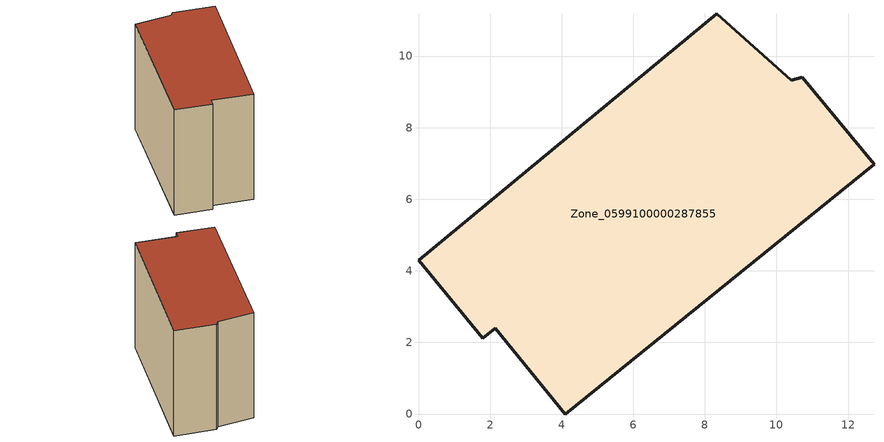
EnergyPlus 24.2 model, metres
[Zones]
Zone_0599100000287855
 floor ground (C_G): 2.14,2.4 1.79,2.11 0,4.29 8.33,11.18 10.42,9.33 10.73,9.41 12.73,6.98 4.1,0 z0
 wall outside (C_F): 8.33,11.18 0,4.29 1.79,2.11 2.14,2.4 4.1,0 12.73,6.98 10.73,9.41 10.42,9.33 8.33,11.18 z0:9.06
 roof outside (C_R): 12.73,6.98 10.73,9.41 10.42,9.33 8.33,11.18 0,4.29 1.79,2.11 2.14,2.4 4.1,0 z9.06
[BUILDING]
Pand.0599100000287855: North Axis=0; Terrain=City; Loads Convergence Tolerance Value=0.04; Temperature Convergence Tolerance Value=0.4; Solar Distribution=FullExterior; Maximum Number of Warmup Days=25; Minimum Number of Warmup Days=1
[Site:Location]
Rotterdam.The.Hague.AP_ZH_NLD Design_Conditions: Latitude=51.96; Longitude=4.45; Time Zone=1; Elevation=-4.5
[SITE:GROUNDTEMPERATURE:BUILDINGSURFACE]
18, 18, 18, 18, 18, 18, 18, 18, 18, 18, 18, 18
[MATERIAL] Thermal Absorptance=0.9; Solar Absorptance=0.7; Visible Absorptance=0.7
Name | Roughness | Thickness | Conductivity | Density | Specific Heat
G.TI.1946 | MediumSmooth | 0.15 | 1 | 540 | 1210
F.TI.1946 | Rough | 0.3 | 0.857143 | 1920 | 840
R.TI.1946 | MediumRough | 0.2 | 0.1 | 1500 | 1000
[CONSTRUCTION]
C_G: G.TI.1946
C_F: F.TI.1946
C_R: R.TI.1946
[ZONE]
Zone_0599100000287855: Type=1; Multiplier=1; Ceiling Height=Autocalculate; Volume=Autocalculate; Floor Area=autocalculate; Part of Total Floor Area=Yes
[ZONEINFILTRATION:DESIGNFLOWRATE]
Infil_Zone_0599100000287855: Zone or ZoneList or Space or SpaceList=Zone_0599100000287855; Schedule=AlwaysOn; Design Flow Rate Calculation Method=Flow/Area; Flow Rate per Floor Area=0.003; Constant Term Coefficient=1; Temperature Term Coefficient=0; Velocity Term Coefficient=0; Velocity Squared Term Coefficient=0
[HVACTEMPLATE:ZONE:IDEALLOADSAIRSYSTEM]
Zone_0599100000287855: Maximum Heating Supply Air Temperature=50; Minimum Cooling Supply Air Temperature=13; Maximum Heating Supply Air Humidity Ratio=0.0156; Minimum Cooling Supply Air Humidity Ratio=0.0077; Heating Limit=NoLimit; Cooling Limit=NoLimit; Dehumidification Control Type=ConstantSensibleHeatRatio; Cooling Sensible Heat Ratio=0.7; Dehumidification Setpoint=60; Humidification Control Type=None; Humidification Setpoint=30; Outdoor Air Method=None; Outdoor Air Flow Rate per Person=0.00944; Outdoor Air Flow Rate per Zone Floor Area=0; Outdoor Air Flow Rate per Zone=0; Demand Controlled Ventilation Type=None; Outdoor Air Economizer Type=NoEconomizer; Heat Recovery Type=None; Sensible Heat Recovery Effectiveness=0.7; Latent Heat Recovery Effectiveness=0.65
[ZONECONTROL:THERMOSTAT]
ThermostatControl_Zone_0599100000287855: Zone or ZoneList=Zone_0599100000287855; Control Type Schedule=DualSetpointControlType; Control 1=Thermostat_Zone_0599100000287855; Temperature Difference Between Cutout And Setpoint=0
[THERMOSTATSETPOINT:DUALSETPOINT]
Thermostat_Zone_0599100000287855: Heating Setpoint Temperature Schedule=HeatingSetpoint_Zone_0599100000287855; Cooling Setpoint Temperature Schedule=CoolingSetpoint_Zone_0599100000287855
[SCHEDULE:COMPACT]
HeatingSetpoint_Zone_0599100000287855: Through: 12/31, For: AllDays, Until: 24:00, 21
CoolingSetpoint_Zone_0599100000287855: Through: 12/31, For: AllDays, Until: 24:00, 24
DualSetpointControlType: Through: 12/31, For: AllDays, Until: 24:00, 4
AlwaysOn: Through: 12/31, For: AllDays, Until: 24:00, 1
